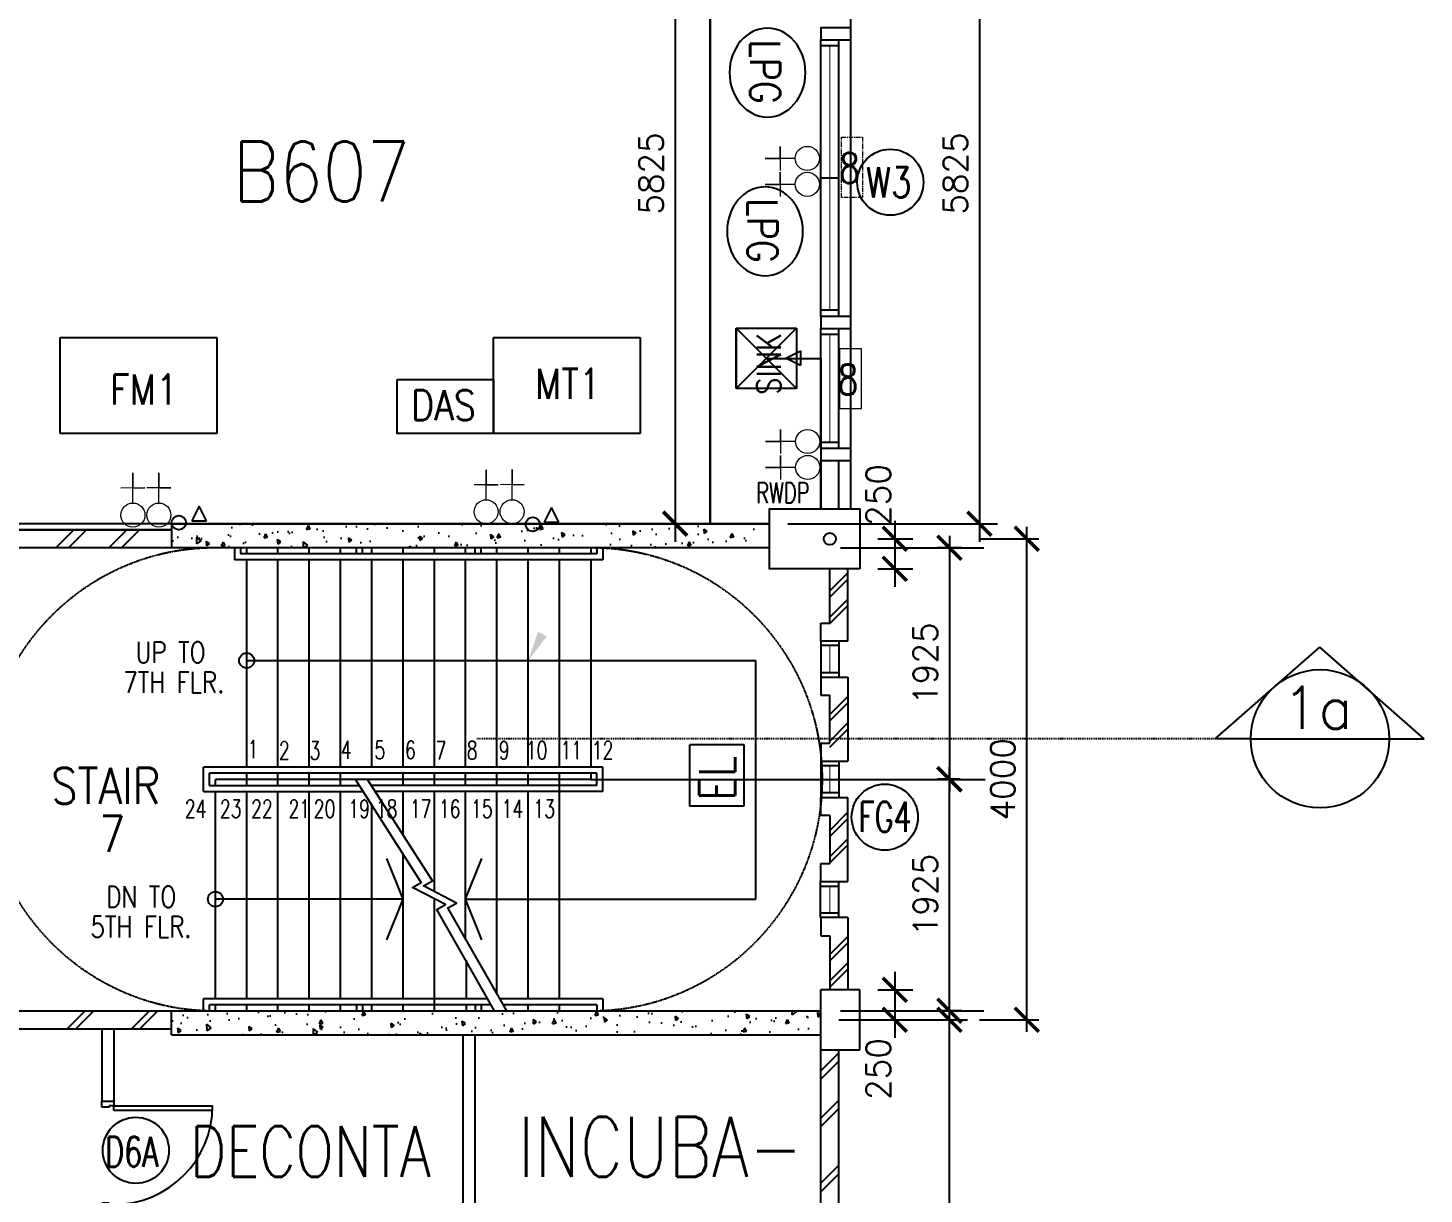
# Model space of a CAD drawing. Extents: x 2332957 to 2465864, y -1012926 to -914299.
# Drawn here: x 2424119 to 2435722, y -974186 to -964489 of the extents above; entities that cross this region are included whole.
import ezdxf
from ezdxf.enums import TextEntityAlignment as Align

# ---------------------------------------------------------------- set-up
doc = ezdxf.new("R2010")
doc.units = 0
doc.header["$LTSCALE"] = 15
doc.header["$MEASUREMENT"] = 0
doc.header["$PDMODE"] = 34
for name, pattern in [('CENTERX2', [4, 2.5, -0.5, 0.5, -0.5]), ('DASHDOT', [1, 0.5, -0.25, 0, -0.25]), ('DIVIDE', [1.25, 0.5, -0.25, 0, -0.25, 0, -0.25]), ('HIDDEN', [0.375, 0.25, -0.125])]:
    doc.linetypes.add(name, pattern=pattern)
doc.layers.get('0').update_dxf_attribs({"linetype": 'CONTINUOUS'})
doc.layers.get('DEFPOINTS').update_dxf_attribs({"linetype": 'CONTINUOUS'})
for name, color, linetype in [('-EL & K', 10, 'CONTINUOUS'), ('-HR', 4, 'CONTINUOUS'), ('AR', 7, 'CONTINUOUS'), ('AR1', 7, 'CONTINUOUS'), ('COL', 3, 'CONTINUOUS'), ('DR', 7, 'CONTINUOUS'), ('DR-T', 7, 'CONTINUOUS'), ('DRAIN', 7, 'CONTINUOUS'), ('Equipment List', 7, 'CONTINUOUS'), ('FG-T', 7, 'CONTINUOUS'), ('FURN', 7, 'CONTINUOUS'), ('H', 1, 'CONTINUOUS'), ('hatch', 7, 'CONTINUOUS'), ('LEG-T', 7, 'CONTINUOUS'), ('partition', 7, 'CONTINUOUS'), ('PL', 5, 'CONTINUOUS'), ('RWDP', 145, 'CONTINUOUS'), ('stair', 7, 'CONTINUOUS'), ('T50', 4, 'CONTINUOUS'), ('WALL', 2, 'CONTINUOUS'), ('WIN', 5, 'CONTINUOUS'), ('WIN-T', 7, 'CONTINUOUS'), ('WP', 50, 'DIVIDE')]:
    doc.layers.add(name, color=color, linetype=linetype)
doc.layers.add('-POWER', color=31, linetype='CONTINUOUS', lineweight=9)
doc.styles.add('DIMTEXT', font='romans.shx', dxfattribs={"width": 0.8, "height": 400})
doc.styles.add('E', font='ROMANS.SHX', dxfattribs={"width": 0.9})
doc.styles.add('ROMANS', font='romans')
doc.styles.get("Standard").update_dxf_attribs({"font": 'ROMANS.SHX'})
doc.dimstyles.new('STANDARD$0', dxfattribs={"dimscale": 0, "dimtxt": 8, "dimasz": 6, "dimexe": 1, "dimexo": 1, "dimgap": 3, "dimtad": 1, "dimdec": 0, "dimlfac": -1, "dimrnd": 1, "dimzin": 0, "dimdsep": 46, "dimtxsty": 'Standard', "dimcen": 0, "dimclrd": 5, "dimclre": 250, "dimadec": 0, "dimazin": 0, "dimtfac": 1, "dimtdec": 4, "dimtofl": 0, "dimtmove": 0, "dimatfit": 3, "dimfxl": 1, "dimtolj": 1, "dimtzin": 0, "dimarcsym": 0})
pattern_1 = [(95, (361136, -153152.86), (275.776, 231.40354), [37.5, -412.5]), (40, (361136, -153152.86), (-314.996084, 216.884075), [30, -330]), (145.4514, (361158.98, -153133.57), (-39.219734, 448.28764), [31.870095, -350.571056]), (91.1842, (361065.3, -153082.15), (435.8465, 318.80688), [56.25, -618.75]), (141.6356, (361101.6, -153055.6), (-13.94951, 674.85584), [47.80514, -525.8565]), (36.1842, (361065.3, -153082.15), (-13.95003, 674.85583), [45, -495]), (66, (361118.32, -153064.47), (353.385786, 68.69124), [37.5, -412.5]), (11, (361118.3, -153064.47), (-170.354297, 342.40422), [30, -330]), (116.4514, (361147.77, -153058.75), (183.03181, 411.09531), [31.870095, -350.571056]), (82.5, (361136, -153152.86), (-113.396593, 121.994909), [0, -326, 0, -335, 0, -331.25]), (52.5, (361136, -153152.86), (-46.436471, 232.454725), [0, -191, 0, -318.5, 0, -126.25]), (12.5, (361057.15, -153231.7), (196.709084, 180.760381), [0, -125, 0, -390, 0, -517.5]), (2.5, (361021.8, -153267.06), (170.794992, 241.579903), [0, -162.5, 0, -259, 0, -367.5])]

# ---------------------------------------------------------------- blocks, each defined once
blk = doc.blocks.new('_ARCHTICK')
at = {"color": 0, "linetype": 'ByBlock', "const_width": 0.15}
blk.add_lwpolyline([(-0.5, -0.5), (0.5, 0.5)], dxfattribs=at)
blk = doc.blocks.new('*D331')
at = {"layer": 'DEFPOINTS', "color": 0, "linetype": 'Continuous', "transparency": 16777216}
for p in [(2430708, -972737), (2431777, -972737), (2430708, -976737)]:
    blk.add_point(p, dxfattribs=at)
at = {"layer": 'hatch', "color": 7, "linetype": 'Continuous', "lineweight": -2, "transparency": 16777216}
for p, q in [((2431777, -976887), (2431777, -972587)), ((2430858, -972737), (2431927, -972737)), ((2430858, -976737), (2431927, -976737))]:
    blk.add_line(p, q, dxfattribs=at)
at = {"layer": 'hatch', "color": 7, "linetype": 'Continuous', "lineweight": -2, "transparency": 16777216, "xscale": 200, "yscale": 200, "zscale": 200}
for p, rotation in [((2431777, -972737), 90), ((2431777, -976737), 270)]:
    blk.add_blockref('_ARCHTICK', p, dxfattribs=dict(at, rotation=rotation))
at = {"layer": 'hatch', "color": 7, "linetype": 'Continuous', "transparency": 16777216, "insert": (2431577, -974737), "char_height": 200, "attachment_point": 5, "rotation": 90, "style": 'ROMANS'}
blk.add_mtext('\\A1;4000', dxfattribs=at)
blk = doc.blocks.new('*D336')
at = {"color": 7, "linetype": 'Continuous', "lineweight": -2, "transparency": 16777216}
for p, q in [((2431323, -968587), (2431323, -969137)), ((2431183, -968737), (2431473, -968737)), ((2431183, -968987), (2431473, -968987))]:
    blk.add_line(p, q, dxfattribs=at)
at = {"layer": 'DEFPOINTS', "color": 0, "linetype": 'Continuous', "transparency": 16777216}
for p in [(2431033, -968737), (2431033, -968987), (2431323, -968987)]:
    blk.add_point(p, dxfattribs=at)
at = {"color": 7, "linetype": 'Continuous', "lineweight": -2, "transparency": 16777216, "xscale": 200, "yscale": 200, "zscale": 200}
for p, rotation in [((2431323, -968737), 90), ((2431323, -968987), 270)]:
    blk.add_blockref('_ARCHTICK', p, dxfattribs=dict(at, rotation=rotation))
at = {"color": 7, "linetype": 'Continuous', "transparency": 16777216, "insert": (2431186, -968373), "char_height": 200, "attachment_point": 5, "rotation": 90, "style": 'ROMANS'}
blk.add_mtext('\\A1;250', dxfattribs=at)
blk = doc.blocks.new('*D216')
at = {"color": 7, "linetype": 'Continuous', "lineweight": -2, "transparency": 16777216}
for p, q in [((2431323, -972337), (2431323, -972887)), ((2431183, -972487), (2431473, -972487)), ((2431183, -972737), (2431473, -972737))]:
    blk.add_line(p, q, dxfattribs=at)
at = {"layer": 'DEFPOINTS', "color": 0, "linetype": 'Continuous', "transparency": 16777216}
for p in [(2431033, -972487), (2431033, -972737), (2431323, -972737)]:
    blk.add_point(p, dxfattribs=at)
at = {"color": 7, "linetype": 'Continuous', "lineweight": -2, "transparency": 16777216, "xscale": 200, "yscale": 200, "zscale": 200}
for p, rotation in [((2431323, -972487), 90), ((2431323, -972737), 270)]:
    blk.add_blockref('_ARCHTICK', p, dxfattribs=dict(at, rotation=rotation))
at = {"color": 7, "linetype": 'Continuous', "transparency": 16777216, "insert": (2431186, -973146), "char_height": 200, "attachment_point": 5, "rotation": 90, "style": 'ROMANS'}
blk.add_mtext('\\A1;250', dxfattribs=at)
blk = doc.blocks.new('*D217')
at = {"color": 7, "lineweight": -2, "transparency": 16777216}
for p, q in [((2432420, -972837), (2432420, -968637)), ((2432027, -968737), (2432520, -968737)), ((2432027, -972737), (2432520, -972737))]:
    blk.add_line(p, q, dxfattribs=at)
at = {"layer": 'DEFPOINTS', "color": 0, "transparency": 16777216}
for p in [(2431927, -968737), (2432420, -968737), (2431927, -972737)]:
    blk.add_point(p, dxfattribs=at)
at = {"color": 7, "lineweight": -2, "transparency": 16777216, "xscale": 200, "yscale": 200, "zscale": 200}
for p, rotation in [((2432420, -968737), 90), ((2432420, -972737), 270)]:
    blk.add_blockref('_ARCHTICK', p, dxfattribs=dict(at, rotation=rotation))
at = {"color": 7, "transparency": 16777216, "insert": (2432220, -970737), "char_height": 200, "attachment_point": 5, "rotation": 90, "style": 'ROMANS'}
blk.add_mtext('\\A1;4000', dxfattribs=at)
blk = doc.blocks.new('*D218')
at = {"layer": 'DEFPOINTS', "color": 0, "transparency": 16777216}
for p in [(2431981, -968812), (2431777, -970737), (2431965, -970737)]:
    blk.add_point(p, dxfattribs=at)
at = {"layer": 'stair', "color": 7, "lineweight": -2, "transparency": 16777216}
for p, q in [((2431777, -968712), (2431777, -970837)), ((2431881, -968812), (2431677, -968812)), ((2431865, -970737), (2431677, -970737))]:
    blk.add_line(p, q, dxfattribs=at)
at = {"layer": 'stair', "color": 7, "lineweight": -2, "transparency": 16777216, "xscale": 200, "yscale": 200, "zscale": 200}
for p, rotation in [((2431777, -968812), 90), ((2431777, -970737), 270)]:
    blk.add_blockref('_ARCHTICK', p, dxfattribs=dict(at, rotation=rotation))
at = {"layer": 'stair', "color": 7, "transparency": 16777216, "insert": (2431577, -969775), "char_height": 200, "attachment_point": 5, "rotation": 90, "style": 'ROMANS'}
blk.add_mtext('\\A1;1925', dxfattribs=at)
blk = doc.blocks.new('*D219')
at = {"layer": 'DEFPOINTS', "color": 0, "transparency": 16777216}
for p in [(2431777, -970737), (2431965, -970737), (2431981, -972662)]:
    blk.add_point(p, dxfattribs=at)
at = {"layer": 'stair', "color": 7, "lineweight": -2, "transparency": 16777216}
for p, q in [((2431777, -972762), (2431777, -970637)), ((2431865, -970737), (2431677, -970737)), ((2431881, -972662), (2431677, -972662))]:
    blk.add_line(p, q, dxfattribs=at)
at = {"layer": 'stair', "color": 7, "lineweight": -2, "transparency": 16777216, "xscale": 200, "yscale": 200, "zscale": 200}
for p, rotation in [((2431777, -970737), 90), ((2431777, -972662), 270)]:
    blk.add_blockref('_ARCHTICK', p, dxfattribs=dict(at, rotation=rotation))
at = {"layer": 'stair', "color": 7, "transparency": 16777216, "insert": (2431577, -971700), "char_height": 200, "attachment_point": 5, "rotation": 90, "style": 'ROMANS'}
blk.add_mtext('\\A1;1925', dxfattribs=at)
blk = doc.blocks.new('d900-1b1')
at = {"layer": 'DR'}
for p, q in [((40, 100), (40, 920)), ((80, 919), (80, 100)), ((0, 0), (0, 100)), ((0, 100), (40, 100)), ((50, 0), (0, 0)), ((80, 100), (40, 100)), ((40, 100), (40, 60)), ((40, 60), (50, 60)), ((50, 60), (50, 0)), ((860, 60), (850, 60)), ((850, 60), (850, 0)), ((850, 0), (900, 0)), ((860, 100), (860, 60)), ((900, 100), (860, 100)), ((900, 0), (900, 100))]:
    blk.add_line(p, q, dxfattribs=at)
blk.add_arc((40, 100), 820, 0, 90, dxfattribs=at)
blk = doc.blocks.new('*D340')
at = {"layer": '-HR', "color": 7, "linetype": 'Continuous', "lineweight": -2, "transparency": 16777216}
for p, q in [((2432027, -962637), (2432027, -968762)), ((2430433, -962787), (2432177, -962787)), ((2430433, -968612), (2432177, -968612))]:
    blk.add_line(p, q, dxfattribs=at)
at = {"layer": 'DEFPOINTS', "color": 0, "linetype": 'Continuous', "transparency": 16777216}
for p in [(2430283, -962787), (2430283, -968612), (2432027, -968612)]:
    blk.add_point(p, dxfattribs=at)
at = {"layer": '-HR', "color": 7, "linetype": 'Continuous', "lineweight": -2, "transparency": 16777216, "xscale": 200, "yscale": 200, "zscale": 200}
for p, rotation in [((2432027, -962787), 90), ((2432027, -968612), 270)]:
    blk.add_blockref('_ARCHTICK', p, dxfattribs=dict(at, rotation=rotation))
at = {"layer": '-HR', "color": 7, "linetype": 'Continuous', "transparency": 16777216, "insert": (2431827, -965700), "char_height": 200, "attachment_point": 5, "rotation": 90, "style": 'ROMANS'}
blk.add_mtext('\\A1;5825', dxfattribs=at)
blk = doc.blocks.new('*D365')
at = {"layer": 'DEFPOINTS', "color": 0, "linetype": 'Continuous', "transparency": 16777216}
for p in [(2429788, -962787), (2429498, -968612), (2429788, -968612)]:
    blk.add_point(p, dxfattribs=at)
at = {"layer": 'FURN', "color": 7, "linetype": 'Continuous', "lineweight": -2, "transparency": 16777216}
for p, q in [((2429498, -962637), (2429498, -968762)), ((2429638, -962787), (2429348, -962787)), ((2429638, -968612), (2429348, -968612))]:
    blk.add_line(p, q, dxfattribs=at)
at = {"layer": 'FURN', "color": 7, "linetype": 'Continuous', "lineweight": -2, "transparency": 16777216, "xscale": 200, "yscale": 200, "zscale": 200}
for p, rotation in [((2429498, -962787), 90), ((2429498, -968612), 270)]:
    blk.add_blockref('_ARCHTICK', p, dxfattribs=dict(at, rotation=rotation))
at = {"layer": 'FURN', "color": 7, "linetype": 'Continuous', "transparency": 16777216, "insert": (2429298, -965700), "char_height": 200, "attachment_point": 5, "rotation": 90, "style": 'ROMANS'}
blk.add_mtext('\\A1;5825', dxfattribs=at)

msp = doc.modelspace()

# ---------------------------------------------------------------- hatches: boundary and pattern name
at = {"layer": 'hatch', "linetype": 'Continuous'}
h = msp.add_hatch(dxfattribs=at)
h.set_pattern_fill('AR-CONC', color=0, scale=50, angle=45, style=0)
h.set_pattern_definition(pattern_1)
h.paths.add_polyline_path([(2425312.9, -968612.5), (2430282.9, -968612.5), (2430282.9, -968812.5), (2425312.9, -968812.5)])
h = msp.add_hatch(dxfattribs=at)
h.set_pattern_fill('AR-CONC', color=0, scale=50, angle=45, style=0)
h.set_pattern_definition(pattern_1)
h.paths.add_polyline_path([(2425312.9, -972662.5), (2425312.9, -972862.5), (2430707.9, -972862.5), (2430707.9, -972662.5)])

# ---------------------------------------------------------------- linework, layer by layer
at = {"layer": '-EL & K', "color": 0, "linetype": 'HIDDEN'}
msp.add_lwpolyline([(2429620.1, -970960.5), (2429620.1, -970446.5), (2430067.2, -970446.5), (2430067.2, -970960.5)], close=True, dxfattribs=at)
at = {"layer": '-POWER', "color": 0, "linetype": 'Continuous'}
for p, q in [((2430371, -965574.3), (2430370.9, -965474.3)), ((2430370.9, -965474.3), (2430371.1, -965674.3)), ((2430496, -965574.2), (2430246, -965574.5)), ((2430246, -965574.5), (2430371, -965574.3)), ((2430371.2, -965790), (2430371.1, -965690)), ((2430371.1, -965690), (2430371.3, -965890)), ((2430496.2, -965789.9), (2430246.2, -965790.1)), ((2430246.2, -965790.1), (2430371.2, -965790)), ((2430374, -967928.3), (2430373.9, -967828.3)), ((2430373.9, -967828.3), (2430374.1, -968028.3)), ((2430499, -967928.2), (2430249, -967928.5)), ((2430249, -967928.5), (2430374, -967928.3)), ((2430374.2, -968144), (2430374.1, -968044)), ((2430374.1, -968044), (2430374.3, -968244)), ((2427926.7, -968412.5), (2427926.4, -968162.5)), ((2427926.4, -968162.5), (2427926.6, -968287.5)), ((2428142.4, -968412.3), (2428142.1, -968162.3)), ((2428142.1, -968162.3), (2428142.3, -968287.3)), ((2430499.2, -968143.9), (2430249.2, -968144.1)), ((2430249.2, -968144.1), (2430374.2, -968144)), ((2424991.1, -968440), (2424990.9, -968190)), ((2424990.9, -968190), (2424991, -968315)), ((2425206.8, -968439.8), (2425206.5, -968189.8)), ((2425206.5, -968189.8), (2425206.7, -968314.8)), ((2428026.6, -968287.4), (2427826.6, -968287.6)), ((2427926.6, -968287.5), (2428026.6, -968287.4)), ((2428242.3, -968287.2), (2428042.3, -968287.4)), ((2428142.3, -968287.3), (2428242.3, -968287.2)), ((2425091, -968314.9), (2424891, -968315.1)), ((2424991, -968315), (2425091, -968314.9)), ((2425306.7, -968314.7), (2425106.7, -968314.9)), ((2425206.7, -968314.8), (2425306.7, -968314.7))]:
    msp.add_line(p, q, dxfattribs=at)
at = {"layer": '-POWER', "color": 7, "linetype": 'CENTERX2'}
msp.add_lwpolyline([(2430880, -965397), (2431056, -965397), (2431056, -965898), (2430880, -965898)], close=True, dxfattribs=at)
at = {"layer": '-POWER', "color": 7, "linetype": 'Continuous'}
msp.add_lwpolyline([(2430867, -967156), (2431043, -967156), (2431043, -967657), (2430867, -967657)], close=True, dxfattribs=at)
at = {"layer": '-POWER', "color": 0, "linetype": 'Continuous'}
for centre in [(2430596, -965574.1), (2430596.2, -965789.8), (2430599, -967928.1), (2430599.2, -968143.8), (2427926.8, -968512.5), (2428142.5, -968512.3), (2424991.2, -968540), (2425206.9, -968539.8)]:
    msp.add_circle(centre, 100, dxfattribs=at)
at = {"color": 0}
msp.add_line((2430957.9, -968487.5), (2430957.9, -962987.5), dxfattribs=at)
at = {"layer": 'AR', "color": 0}
for p, q in [((2433986.9, -970400.2), (2434854.4, -969637.9)), ((2435721.9, -970400.2), (2434854.4, -969637.9)), ((2434282, -970400.2), (2435432, -970400.2))]:
    msp.add_line(p, q, dxfattribs=at)
at = {"layer": 'AR', "color": 0, "linetype": 'DASHDOT'}
msp.add_line((2433986.9, -970400.2), (2427848.6, -970400.2), dxfattribs=at)
at = {"layer": 'AR', "color": 0, "linetype": 'Continuous'}
for p, q in [((2434282, -970400.2), (2433986.9, -970400.2)), ((2435432, -970400.2), (2435721.9, -970400.2))]:
    msp.add_line(p, q, dxfattribs=at)
at = {"layer": 'AR', "color": 0}
msp.add_circle((2434857, -970400.2), 575, dxfattribs=at)
at = {"layer": 'COL', "color": 0}
for p, q in [((2425312.9, -968612.5), (2425312.9, -968812.5)), ((2430282.9, -968812.5), (2425312.9, -968812.5)), ((2430707.9, -972987.5), (2430707.9, -972487.5)), ((2431032.9, -972487.5), (2430707.9, -972487.5)), ((2431032.9, -972987.5), (2431032.9, -972487.5)), ((2425312.9, -972662.5), (2430707.9, -972662.5)), ((2425312.9, -972862.5), (2425312.9, -972662.5)), ((2425312.9, -972862.5), (2430707.9, -972862.5)), ((2430707.9, -972987.5), (2431032.9, -972987.5))]:
    msp.add_line(p, q, dxfattribs=at)
msp.add_lwpolyline([(2431032.9, -968987.5), (2430282.9, -968987.5), (2430282.9, -968487.5), (2431032.9, -968487.5)], close=True, dxfattribs=at)
at = {"layer": 'DR-T', "color": 0, "linetype": 'Continuous'}
msp.add_circle((2425015.6, -973822.4), 275, dxfattribs=at)
at = {"layer": 'DRAIN', "color": 7, "linetype": 'Continuous'}
for p, q in [((2430256, -967237), (2430707.9, -967237)), ((2430417, -967236), (2430539, -967175)), ((2430539, -967297), (2430417, -967236)), ((2430539, -967175), (2430539, -967297)), ((2430707.9, -967237), (2430707.9, -968487.5)), ((2425543, -968467), (2425482, -968589)), ((2425604, -968589), (2425543, -968467)), ((2428471, -968477), (2428410, -968599)), ((2428532, -968599), (2428471, -968477)), ((2430282.9, -968612.5), (2430282.9, -968487.5)), ((2430282.9, -968487.5), (2430707.9, -968487.5)), ((2430282.9, -968612.5), (2421404, -968612.5)), ((2430282.9, -968612.5), (2425312.9, -968612.5)), ((2425482, -968589), (2425604, -968589)), ((2428410, -968599), (2428532, -968599))]:
    msp.add_line(p, q, dxfattribs=at)
at = {"layer": 'DRAIN', "color": 0}
msp.add_line((2425312.9, -968612.5), (2430282.9, -968612.5), dxfattribs=at)
at = {"layer": 'DRAIN', "color": 7, "linetype": 'Continuous'}
for centre in [(2425372.4, -968603.1), (2428314.4, -968617.6)]:
    msp.add_circle(centre, 59.4, dxfattribs=at)
at = {"layer": 'DRAIN', "color": 0, "linetype": 'Continuous', "extrusion": (0, 0, -1)}
for centre in [(2430265, -964860.5), (2430244.5, -966180.9)]:
    msp.add_ellipse(centre, major_axis=(0, -369.6), ratio=0.8534842, dxfattribs=at)
at = {"layer": 'Equipment List', "color": 0, "linetype": 'Continuous'}
for p, q in [((2424387.9, -967862.5), (2424387.9, -967062.5)), ((2424387.9, -967062.5), (2425687.9, -967062.5)), ((2425687.9, -967062.5), (2425687.9, -967862.5)), ((2427987.9, -967862.5), (2427987.9, -967062.5)), ((2427987.9, -967062.5), (2429207.9, -967062.5)), ((2429207.9, -967062.5), (2429207.9, -967862.5)), ((2425687.9, -967862.5), (2424387.9, -967862.5)), ((2429207.9, -967862.5), (2427987.9, -967862.5))]:
    msp.add_line(p, q, dxfattribs=at)
msp.add_lwpolyline([(2427187.9, -967412.5), (2427987.9, -967412.5), (2427987.9, -967862.5), (2427187.9, -967862.5)], close=True, dxfattribs=at)
at = {"layer": 'FG-T', "color": 0, "linetype": 'Continuous'}
msp.add_circle((2431239.6, -971051.9), 275, dxfattribs=at)
at = {"layer": 'FURN', "color": 0, "linetype": 'Continuous'}
for p, q in [((2429787.9, -968612.5), (2429787.9, -962712.5)), ((2429787.9, -962787.5), (2429787.9, -968612.5)), ((2430006, -967487), (2430506, -966987)), ((2430506, -967487), (2430006, -966987)), ((2430506, -966987), (2430006, -967487)), ((2430006, -967487), (2430006, -966987)), ((2430006, -966987), (2430506, -966987)), ((2430506, -967487), (2430006, -966987)), ((2430006, -966987), (2430006, -967487)), ((2430006, -967487), (2430506, -966987)), ((2430506, -966987), (2430506, -967487)), ((2430506, -966987), (2430506, -967487)), ((2430506, -967487), (2430006, -967487))]:
    msp.add_line(p, q, dxfattribs=at)
at = {"layer": 'FURN', "linetype": 'Continuous'}
for p, q in [((2430506, -966987), (2430006, -967487)), ((2430506, -967487), (2430006, -966987)), ((2430506, -966987), (2430506, -967487))]:
    msp.add_line(p, q, dxfattribs=at)
at = {"layer": 'H', "color": 0}
for p, q in [((2430780.8, -969173.3), (2430930.8, -969023.3)), ((2430780.8, -969225), (2430930.8, -969075)), ((2430782.9, -969390), (2430932.9, -969240)), ((2430782.9, -969441.7), (2430932.9, -969291.7)), ((2430780.8, -970201.9), (2430930.8, -970051.9)), ((2430780.8, -970253.6), (2430930.8, -970103.6)), ((2430782.9, -970418.7), (2430932.9, -970268.7)), ((2430782.9, -970470.3), (2430932.9, -970320.3)), ((2430780.8, -971164.4), (2430930.8, -971014.4)), ((2430780.8, -971216.1), (2430930.8, -971066.1)), ((2430782.9, -971381.2), (2430932.9, -971231.2)), ((2430782.9, -971432.8), (2430932.9, -971282.8)), ((2430780.8, -972197.6), (2430930.8, -972047.6)), ((2430780.8, -972249.3), (2430930.8, -972099.3)), ((2430782.9, -972414.3), (2430932.9, -972264.3)), ((2430782.9, -972466), (2430932.9, -972316)), ((2424595.4, -972662.5), (2424445.4, -972812.5)), ((2424666.1, -972662.5), (2424516.1, -972812.5)), ((2425128.1, -972662.5), (2424978.1, -972812.5)), ((2425198.8, -972662.5), (2425048.8, -972812.5)), ((2430857.9, -973010.4), (2430707.9, -973160.4)), ((2430857.9, -973081.1), (2430707.9, -973231.1)), ((2430857.9, -973404), (2430707.9, -973554)), ((2430857.9, -973474.8), (2430707.9, -973624.8)), ((2430857.9, -973946.1), (2430707.9, -974096.1)), ((2430857.9, -974016.9), (2430707.9, -974166.9))]:
    msp.add_line(p, q, dxfattribs=at)
at = {"layer": 'hatch', "color": 0}
for p, q in [((2424350.4, -968812.5), (2424500.4, -968662.5)), ((2424456.5, -968812.5), (2424606.5, -968662.5)), ((2424790.2, -968812.5), (2424940.2, -968662.5)), ((2424896.3, -968812.5), (2425046.3, -968662.5))]:
    msp.add_line(p, q, dxfattribs=at)
at = {"layer": 'partition', "color": 0}
for p, q in [((2424732.9, -972812.5), (2424732.9, -973412.5)), ((2424832.9, -972812.5), (2424832.9, -973412.5)), ((2427732.9, -972862.5), (2427732.9, -976687.5)), ((2427832.9, -972862.5), (2427832.9, -976787.5))]:
    msp.add_line(p, q, dxfattribs=at)
at = {"layer": 'PL', "color": 0}
for p, q in [((2430707.9, -969587.5), (2430707.9, -969887.5)), ((2430857.9, -969625.5), (2430707.9, -969625.5)), ((2430857.9, -969587.5), (2430857.9, -969887.5)), ((2430707.9, -970587.5), (2430707.9, -970887.5)), ((2430857.9, -970587.5), (2430857.9, -970887.5)), ((2430857.9, -970625.5), (2430707.9, -970625.5)), ((2430857.9, -970849.5), (2430707.9, -970849.5)), ((2430706.5, -971887.5), (2430706.5, -971587.5)), ((2430857.9, -971887.5), (2430857.9, -971587.5)), ((2430857.9, -971849.5), (2430707.9, -971849.5))]:
    msp.add_line(p, q, dxfattribs=at)
at = {"layer": 'RWDP', "color": 0, "linetype": 'Continuous'}
msp.add_circle((2430782.9, -968738.4), 50, dxfattribs=at)
at = {"layer": 'stair', "color": 0}
for p, q in [((2425836.6, -968812.5), (2425836.6, -968912.5)), ((2425886.6, -968812.5), (2425886.6, -968862.5)), ((2428846.6, -968862.5), (2425886.6, -968862.5)), ((2425936.6, -968862.5), (2425936.6, -968812.5)), ((2426196.6, -968862.5), (2426196.6, -968812.5)), ((2426456.6, -968862.5), (2426456.6, -968812.5)), ((2426716.6, -968862.5), (2426716.6, -968812.5)), ((2426848.3, -968862.5), (2426848.3, -968812.5)), ((2426898.3, -968862.5), (2426898.3, -968812.5)), ((2426976.6, -968862.5), (2426976.6, -968812.5)), ((2427236.6, -968862.5), (2427236.6, -968812.5)), ((2427496.6, -968862.5), (2427496.6, -968812.5)), ((2427756.6, -968862.5), (2427756.6, -968812.5)), ((2427834.9, -968862.5), (2427834.9, -968812.5)), ((2427884.9, -968862.5), (2427884.9, -968812.5)), ((2428016.6, -968862.5), (2428016.6, -968812.5)), ((2428276.6, -968862.5), (2428276.6, -968812.5)), ((2428536.6, -968862.5), (2428536.6, -968812.5)), ((2428796.6, -968812.5), (2428796.6, -968862.5)), ((2428846.6, -968812.5), (2428846.6, -968862.5)), ((2428896.6, -968812.5), (2428896.6, -968912.5)), ((2428896.6, -968912.5), (2425836.6, -968912.5)), ((2425936.6, -970637.5), (2425936.6, -968912.5)), ((2426196.6, -970637.5), (2426196.6, -968912.5)), ((2426456.6, -970637.5), (2426456.6, -968912.5)), ((2426716.6, -970637.5), (2426716.6, -968912.5)), ((2426976.6, -970637.5), (2426976.6, -968912.5)), ((2427236.6, -970637.5), (2427236.6, -968912.5)), ((2427496.6, -970637.5), (2427496.6, -968912.5)), ((2427756.6, -970637.5), (2427756.6, -968912.5)), ((2428016.6, -970637.5), (2428016.6, -968912.5)), ((2428276.6, -970637.5), (2428276.6, -968912.5)), ((2428536.6, -970637.5), (2428536.6, -968912.5)), ((2428796.6, -968912.5), (2428796.6, -970637.5)), ((2425936.6, -969750), (2430169.2, -969750)), ((2430169.2, -971734.1), (2430169.2, -969750)), ((2428896.6, -970637.5), (2425576.6, -970637.5)), ((2425576.6, -970837.5), (2425576.6, -970637.5)), ((2428846.6, -970687.5), (2425626.6, -970687.5)), ((2425626.6, -970787.5), (2425626.6, -970687.5)), ((2425936.6, -970737.5), (2425936.6, -970687.5)), ((2426196.6, -970737.5), (2426196.6, -970687.5)), ((2426456.6, -970737.5), (2426456.6, -970687.5)), ((2426456.6, -970737.5), (2426456.6, -970687.5)), ((2426716.6, -970737.5), (2426716.6, -970687.5)), ((2426716.6, -970737.5), (2426716.6, -970687.5)), ((2427236.6, -970737.5), (2427236.6, -970687.5)), ((2427496.6, -970737.5), (2427496.6, -970687.5)), ((2427756.6, -970737.5), (2427756.6, -970687.5)), ((2428016.6, -970737.5), (2428016.6, -970687.5)), ((2428276.6, -970737.5), (2428276.6, -970687.5)), ((2428536.6, -970737.5), (2428536.6, -970687.5)), ((2428536.6, -972562.5), (2428536.6, -970687.5)), ((2428796.6, -970687.5), (2428796.6, -970737.5)), ((2428846.6, -970787.5), (2428846.6, -970687.5)), ((2428896.6, -970837.5), (2428896.6, -970637.5)), ((2425576.6, -970837.5), (2426903.6, -970837.5)), ((2425626.6, -970787.5), (2426871.7, -970787.5)), ((2425971.6, -970737.5), (2425676.6, -970737.5)), ((2425676.6, -970787.5), (2425676.6, -970737.5)), ((2425676.6, -972562.5), (2425676.6, -970837.5)), ((2428796.6, -970737.5), (2425936.6, -970737.5)), ((2425936.6, -970787.5), (2425936.6, -970737.5)), ((2425936.6, -972562.5), (2425936.6, -970837.5)), ((2426196.6, -970787.5), (2426196.6, -970737.5)), ((2426196.6, -972562.5), (2426196.6, -970837.5)), ((2426456.6, -970787.5), (2426456.6, -970737.5)), ((2426456.6, -972562.5), (2426456.6, -970837.5)), ((2426716.6, -970787.5), (2426716.6, -970737.5)), ((2426716.6, -972562.5), (2426716.6, -970837.5)), ((2428846.6, -970787.5), (2426972.3, -970787.5)), ((2428796.6, -970737.5), (2426997.3, -970737.5)), ((2428896.6, -970837.5), (2427004.3, -970837.5)), ((2427236.6, -970787.5), (2427236.6, -970737.5)), ((2427236.6, -970787.5), (2427236.6, -970741.8)), ((2427236.6, -971201.1), (2427236.6, -970837.5)), ((2427496.6, -970787.5), (2427496.6, -970737.5)), ((2427496.6, -970787.5), (2427496.6, -970737.5)), ((2427496.6, -971669.4), (2427496.6, -970837.5)), ((2427756.6, -970787.5), (2427756.6, -970737.5)), ((2427756.6, -970787.5), (2427756.6, -970737.5)), ((2427756.6, -972065.9), (2427756.6, -970837.5)), ((2428016.6, -970787.5), (2428016.6, -970737.5)), ((2428016.6, -970787.5), (2428016.6, -970737.5)), ((2428016.6, -972520.8), (2428016.6, -970837.5)), ((2428276.6, -970787.5), (2428276.6, -970737.5)), ((2428276.6, -970787.5), (2428276.6, -970737.5)), ((2428276.6, -972562.5), (2428276.6, -970837.5)), ((2428536.6, -970787.5), (2428536.6, -970737.5)), ((2428536.6, -970787.5), (2428536.6, -970737.5)), ((2426976.6, -972562.5), (2426976.6, -970940.1)), ((2427236.6, -972562.5), (2427236.6, -971359.4)), ((2427236.6, -971734.1), (2425676.6, -971734.1)), ((2427496.6, -972662.5), (2427496.6, -971731.4)), ((2427756.6, -971734.1), (2430169.2, -971734.1)), ((2427764.1, -972562.5), (2427764.1, -972241.8)), ((2425576.6, -972662.5), (2425576.6, -972562.5)), ((2427939.9, -972562.5), (2425576.6, -972562.5)), ((2428896.6, -972562.5), (2428040.5, -972562.5)), ((2428896.6, -972562.5), (2428896.6, -972662.5)), ((2425626.6, -972662.5), (2425626.6, -972612.5)), ((2427968.5, -972612.5), (2425626.6, -972612.5)), ((2425676.6, -972662.5), (2425676.6, -972612.5)), ((2425936.6, -972662.5), (2425936.6, -972612.5)), ((2426196.6, -972662.5), (2426196.6, -972612.5)), ((2426456.6, -972662.5), (2426456.6, -972612.5)), ((2426716.6, -972662.5), (2426716.6, -972612.5)), ((2426848.3, -972612.5), (2426848.3, -972662.5)), ((2426898.3, -972612.5), (2426898.3, -972662.5)), ((2426976.6, -972662.5), (2426976.6, -972612.5)), ((2427236.6, -972662.5), (2427236.6, -972612.5)), ((2427764.1, -972662.5), (2427764.1, -972612.5)), ((2427834.9, -972612.5), (2427834.9, -972662.5)), ((2427884.9, -972612.5), (2427884.9, -972662.5)), ((2428846.6, -972612.5), (2428069, -972612.5)), ((2428276.6, -972662.5), (2428276.6, -972612.5)), ((2428536.6, -972662.5), (2428536.6, -972612.5)), ((2428846.6, -972612.5), (2428846.6, -972662.5))]:
    msp.add_line(p, q, dxfattribs=at)
at = {"layer": 'stair', "color": 0, "linetype": 'HIDDEN'}
for p, q in [((2430871.6, -968812.5), (2432062.6, -968812.5)), ((2428796.6, -970737.5), (2432073.6, -970737.5)), ((2430871.6, -972662.5), (2432062.6, -972662.5))]:
    msp.add_line(p, q, dxfattribs=at)
at = {"layer": 'stair', "color": 0}
for points in [[(2427997.1, -972662.5), (2427515.9, -971820.6), (2427588.1, -971779.3), (2427314.6, -971636.2), (2427386.8, -971594.9), (2426839.8, -970737.5)], [(2428097.6, -972662.5), (2427608.7, -971807.2), (2427681, -971765.9), (2427407.5, -971622.8), (2427479.7, -971581.5), (2426940.4, -970737.5)]]:
    msp.add_lwpolyline(points, dxfattribs=at)
at = {"layer": 'stair', "color": 0, "linetype": 'Continuous'}
for points in [[(2427101.8, -972071.1), (2427236.6, -971734.1), (2427101.8, -971397)], [(2427891.4, -972071.1), (2427756.6, -971734.1), (2427891.4, -971397)]]:
    msp.add_lwpolyline(points, dxfattribs=at)
for centre in [(2425936.6, -969750), (2425676.6, -971734.1)]:
    msp.add_circle(centre, 62.5, dxfattribs=at)
at = {"layer": 'stair', "color": 0, "linetype": 'HIDDEN'}
for centre, start, end in [((2425676.6, -970737.5), 90, 270), ((2428796.6, -970737.5), 270, 90)]:
    msp.add_arc(centre, 1925, start, end, dxfattribs=at)
at = {"layer": 'WALL', "color": 0}
for p, q in [((2430707.9, -968487.5), (2430707.9, -968087.5)), ((2430857.9, -968487.5), (2430857.9, -968087.5)), ((2425312.9, -968662.5), (2421157.9, -968662.5)), ((2421607.9, -968662.5), (2425312.9, -968662.5)), ((2425312.9, -968812.5), (2423082.9, -968812.5)), ((2430932.9, -969587.5), (2430932.9, -968987.5)), ((2430707.9, -969437.5), (2430782.9, -969437.5)), ((2430707.9, -969587.5), (2430707.9, -969437.5)), ((2430932.9, -969587.5), (2430707.9, -969587.5)), ((2430707.9, -969887.5), (2430707.9, -970037.5)), ((2430707.9, -969887.5), (2430932.9, -969887.5)), ((2430932.9, -969887.5), (2430932.9, -970587.5)), ((2430707.9, -970037.5), (2430782.9, -970037.5)), ((2430782.9, -970437.5), (2430782.9, -970037.5)), ((2430707.9, -970437.5), (2430782.9, -970437.5)), ((2430932.9, -971587.5), (2430932.9, -970887.5)), ((2430782.9, -971037.5), (2430707.9, -971037.5)), ((2430782.9, -971037.5), (2430782.9, -971437.5)), ((2430707.9, -971587.5), (2430707.9, -971437.5)), ((2430707.9, -971437.5), (2430782.9, -971437.5)), ((2430707.9, -971587.5), (2430932.9, -971587.5)), ((2430932.9, -971887.5), (2430707.9, -971887.5)), ((2430707.9, -971887.5), (2430707.9, -972037.5)), ((2430932.9, -971887.5), (2430932.9, -972487.5)), ((2430707.9, -972037.5), (2430782.9, -972037.5)), ((2430782.9, -972037.5), (2430782.9, -972487.5)), ((2423082.9, -972662.5), (2425312.9, -972662.5)), ((2422932.9, -972812.5), (2425312.9, -972812.5)), ((2430707.9, -974487.5), (2430707.9, -972987.5)), ((2430857.9, -974487.5), (2430857.9, -972987.5))]:
    msp.add_line(p, q, dxfattribs=at)
for points in [[(2430957.9, -964487.5), (2430707.9, -964487.5), (2430707.9, -964587.5), (2430957.9, -964587.5)], [(2430957.9, -966887.5), (2430707.9, -966887.5), (2430707.9, -966987.5), (2430957.9, -966987.5)], [(2430957.9, -967987.5), (2430707.9, -967987.5), (2430707.9, -968087.5), (2430957.9, -968087.5)]]:
    msp.add_lwpolyline(points, close=True, dxfattribs=at)
for points in [[(2430782.9, -969437.5), (2430782.9, -968987.5)], [(2430707.9, -970437.5), (2430707.9, -970587.5), (2430932.9, -970587.5)], [(2430707.9, -971037.5), (2430707.9, -970887.5), (2430932.9, -970887.5)]]:
    msp.add_lwpolyline(points, dxfattribs=at)
at = {"layer": 'WIN', "color": 0}
for p, q in [((2430707.9, -966887.5), (2430707.9, -964587.5)), ((2430857.9, -964637.5), (2430707.9, -964637.5)), ((2430857.9, -966887.5), (2430857.9, -964587.5)), ((2430857.9, -965737.5), (2430707.9, -965737.5)), ((2430857.9, -966837.5), (2430707.9, -966837.5)), ((2430707.9, -967987.5), (2430707.9, -966987.5)), ((2430857.9, -967987.5), (2430857.9, -966987.5)), ((2430857.9, -967037.5), (2430707.9, -967037.5)), ((2430857.9, -967937.5), (2430707.9, -967937.5)), ((2430707.9, -969849.5), (2430857.9, -969849.5)), ((2430707.9, -970037.5), (2430782.9, -970037.5)), ((2430707.9, -971625.5), (2430857.9, -971625.5))]:
    msp.add_line(p, q, dxfattribs=at)
at = {"layer": 'WIN', "color": 0, "const_width": 10, "flags": 128}
for points in [[(2430782.9, -966837.5), (2430782.9, -964637.5)], [(2430782.9, -967037.5), (2430782.9, -967937.5)], [(2430782.9, -969625.5), (2430782.9, -969849.5)], [(2430782.9, -970625.5), (2430782.9, -970849.5)], [(2430782.9, -971849.5), (2430782.9, -971625.5)]]:
    msp.add_lwpolyline(points, dxfattribs=at)
at = {"layer": 'WIN-T', "color": 0, "linetype": 'Continuous'}
msp.add_circle((2431286, -965772.5), 275, dxfattribs=at)
at = {"layer": 'WP', "color": 0, "linetype": 'ByBlock'}
msp.add_solid([(2428431, -969549.1), (2428357.5, -969509.8), (2428276.6, -969750)], dxfattribs=at)

# ---------------------------------------------------------------- block references
at = {"layer": 'DR', "color": 0, "rotation": 270}
msp.add_blockref('d900-1b1', (2424732.9, -973412.5), dxfattribs=at)

# ---------------------------------------------------------------- texts
at = {"layer": '-EL & K', "color": 0, "linetype": 'HIDDEN', "style": 'E', "width": 0.8}
msp.add_text('EL', height=300, rotation=90, dxfattribs=at).set_placement((2429997.2, -970912.2))
at = {"layer": '-POWER', "color": 7, "linetype": 'CENTERX2', "style": 'ROMANS', "width": 0.8}
msp.add_text('8', height=250, dxfattribs=at).set_placement((2430861, -965779))
at = {"layer": '-POWER', "color": 7, "style": 'ROMANS', "width": 0.8}
msp.add_text('8', height=250, dxfattribs=at).set_placement((2430848, -967538))
at = {"layer": 'AR1', "color": 0, "style": 'ROMANS'}
msp.add_text('1a', height=350, dxfattribs=at).set_placement((2434543.9, -970317))
at = {"layer": 'DR-T', "color": 0, "style": 'ROMANS', "width": 0.7}
msp.add_text('D6A', height=250, dxfattribs=at).set_placement((2424760.9, -973958.9))
at = {"layer": 'Equipment List', "color": 0, "style": 'ROMANS', "width": 0.85}
for s, p in [('FM1', (2425083.2, -967495, 1555)), ('MT1', (2428605.8, -967448, 1555)), ('DAS', (2427573, -967625.5, 1555))]:
    msp.add_text(s, height=250, dxfattribs=at).set_placement(p, align=Align.MIDDLE)
at = {"layer": 'FG-T', "color": 0, "style": 'ROMANS', "width": 0.7}
msp.add_text('FG4', height=250, dxfattribs=at).set_placement((2431020.7, -971173.9))
at = {"layer": 'FURN', "color": 7, "style": 'ROMANS', "width": 0.85}
msp.add_text('SINK', height=200, rotation=90, dxfattribs=at).set_placement((2430375.3, -967541.3))
at = {"layer": 'LEG-T', "color": 0, "style": 'ROMANS', "width": 0.85}
for p in [(2430244.7, -964852.6, 1555), (2430224.2, -966173, 1555)]:
    msp.add_text('LPG', height=250, rotation=270, dxfattribs=at).set_placement(p, align=Align.MIDDLE)
at = {"layer": 'RWDP', "color": 0, "style": 'ROMANS', "width": 0.7}
msp.add_text('RWDP', height=170, dxfattribs=at).set_placement((2430170.1, -968440.2))
at = {"layer": 'stair', "color": 0, "linetype": 'Continuous', "style": 'ROMANS', "width": 0.8}
for s, p in [('UP TO', (2425013.1, -969768.8)), ('7TH FLR.', (2424910.7, -970018.1)), ('DN TO', (2424769.1, -971802)), ('5TH FLR.', (2424638.2, -972051.4))]:
    msp.add_text(s, height=175, rotation=359.99999, dxfattribs=at).set_placement(p)
at = {"layer": 'stair', "color": 0, "linetype": 'Continuous', "style": 'ROMANS', "width": 0.7}
for s, p in [('1', (2425944.7, -970562.5)), ('2', (2426204.3, -970573)), ('3', (2426458.8, -970573)), ('4', (2426719.4, -970567.8)), ('5', (2426998.8, -970567.8)), ('6', (2427252.3, -970567.8)), ('7', (2427505.8, -970572.5)), ('8', (2427765.3, -970570)), ('9', (2428031.8, -970570)), ('10', (2428256.3, -970571)), ('11', (2428544.4, -970571)), ('12', (2428804.4, -970571)), ('24', (2425422.6, -971057.7)), ('23', (2425713.6, -971057.7)), ('22', (2425973.6, -971057.7)), ('21', (2426284.3, -971057.7)), ('20', (2426493.6, -971057.7)), ('19', (2426781.5, -971057.7)), ('18', (2427009.4, -971057.7)), ('17', (2427292, -971057.7)), ('16', (2427533.6, -971057.7)), ('15', (2427801.1, -971057.7)), ('14', (2428055.3, -971057.7)), ('13', (2428319.1, -971057.7))]:
    msp.add_text(s, height=150, dxfattribs=at).set_placement(p)
at = {"layer": 'T50', "color": 0}
for s, height, style, width, p in [('B607', 500, 'ROMANS', 0.85, (2425822, -965933)), ('STAIR', 300, 'ROMANS', 0.85, (2424312.1, -970941.1)), ('7', 300, 'ROMANS', 0.85, (2424711.4, -971341)), ('DECONTA', 420, 'DIMTEXT', 0.8, (2425465.3, -974042.5)), ('INCUBA-', 500, 'DIMTEXT', 0.8, (2428191.3, -974042.5))]:
    msp.add_text(s, height=height, dxfattribs=dict(at, style=style, width=width)).set_placement(p)
at = {"layer": 'WIN-T', "color": 0, "style": 'ROMANS', "width": 0.8}
msp.add_text('W3', height=250, dxfattribs=at).set_placement((2431085.2, -965898.3))

# ---------------------------------------------------------------- dimensions: what is measured, and where the dimension line sits
at = {"layer": '-HR', "color": 0, "linetype": 'Continuous'}
dim = msp.add_linear_dim(base=(2432026.6, -968612.5), p1=(2430282.9, -962787.5), p2=(2430282.9, -968612.5), angle=90, dimstyle='STANDARD$0', override={"dimscale": 100, "dimtxt": 2, "dimasz": 2, "dimexe": 1.5, "dimexo": 1.5, "dimgap": 1, "dimtxsty": 'ROMANS', "dimblk": 'ARCHTICK', "dimdle": 1.5, "dimclrd": 7, "dimclre": 7, "dimclrt": 7, "dimtdec": 0, "dimtmove": 2}, dxfattribs=at)
dim.commit()
dim.dimension.update_dxf_attribs({"geometry": '*D340', "text_midpoint": (2431826.6, -965700)})
at = {"color": 0, "linetype": 'Continuous'}
for base, p1, p2, picture, middle in [((2431323.2, -968987.5), (2431032.9, -968737.5), (2431032.9, -968987.5), '*D336', (2431185.7, -968372.5)), ((2431323.2, -972737.5), (2431032.9, -972487.5), (2431032.9, -972737.5), '*D216', (2431185.7, -973146.5))]:
    dim = msp.add_linear_dim(base=base, p1=p1, p2=p2, angle=270, dimstyle='STANDARD$0', override={"dimscale": 100, "dimtxt": 2, "dimasz": 2, "dimexe": 1.5, "dimexo": 1.5, "dimgap": 1, "dimtxsty": 'ROMANS', "dimblk": 'ARCHTICK', "dimdle": 1.5, "dimclrd": 7, "dimclre": 7, "dimclrt": 7, "dimtdec": 0, "dimtmove": 2}, dxfattribs=at)
    dim.commit()
    dim.dimension.update_dxf_attribs({"geometry": picture, "text_midpoint": middle, "dimtype": 161})
at = {"color": 0}
dim = msp.add_aligned_dim(p1=(2431926.6, -972737.5), p2=(2431926.6, -968737.5), distance=-493, dimstyle='STANDARD$0', override={"dimscale": 100, "dimtxt": 2, "dimasz": 2, "dimgap": 1, "dimtxsty": 'ROMANS', "dimblk": 'ARCHTICK', "dimdle": 1, "dimclrd": 7, "dimclre": 7, "dimclrt": 7, "dimtdec": 0, "dimtmove": 2}, dxfattribs=at)
dim.commit()
dim.dimension.update_dxf_attribs({"geometry": '*D217', "text_midpoint": (2432219.6, -970737.5)})
at = {"layer": 'FURN', "color": 0, "linetype": 'Continuous'}
dim = msp.add_linear_dim(base=(2429498, -968612.5), p1=(2429787.9, -962787.5), p2=(2429787.9, -968612.5), angle=90, dimstyle='STANDARD$0', override={"dimscale": 100, "dimtxt": 2, "dimasz": 2, "dimexe": 1.5, "dimexo": 1.5, "dimgap": 1, "dimtxsty": 'ROMANS', "dimblk": 'ARCHTICK', "dimdle": 1.5, "dimclrd": 7, "dimclre": 7, "dimclrt": 7, "dimtdec": 0, "dimtmove": 2}, dxfattribs=at)
dim.commit()
dim.dimension.update_dxf_attribs({"geometry": '*D365', "text_midpoint": (2429298, -965700)})
at = {"layer": 'hatch', "color": 0, "linetype": 'Continuous'}
dim = msp.add_aligned_dim(p1=(2430707.9, -976737.5), p2=(2430707.9, -972737.5), distance=-1069.1, dimstyle='STANDARD$0', override={"dimscale": 100, "dimtxt": 2, "dimasz": 2, "dimexe": 1.5, "dimexo": 1.5, "dimgap": 1, "dimtxsty": 'ROMANS', "dimblk": 'ARCHTICK', "dimdle": 1.5, "dimclrd": 7, "dimclre": 7, "dimclrt": 7, "dimtdec": 0, "dimtmove": 2}, dxfattribs=at)
dim.commit()
dim.dimension.update_dxf_attribs({"geometry": '*D331', "text_midpoint": (2431577, -974737.5)})
at = {"layer": 'stair', "color": 0}
for p1, angle, picture, middle in [((2431980.6, -968812.5), 90, '*D218', (2431576.6, -969775)), ((2431980.6, -972662.5), 270, '*D219', (2431576.6, -971700))]:
    dim = msp.add_linear_dim(base=(2431776.6, -970737.5), p1=p1, p2=(2431964.6, -970737.5), angle=angle, dimstyle='STANDARD$0', override={"dimscale": 100, "dimtxt": 2, "dimasz": 2, "dimgap": 1, "dimtxsty": 'ROMANS', "dimblk": 'ARCHTICK', "dimdle": 1, "dimclrd": 7, "dimclre": 7, "dimclrt": 7, "dimtdec": 0, "dimtmove": 2}, dxfattribs=at)
    dim.commit()
    dim.dimension.update_dxf_attribs({"geometry": picture, "text_midpoint": middle})

doc.saveas('drawing.dxf')
